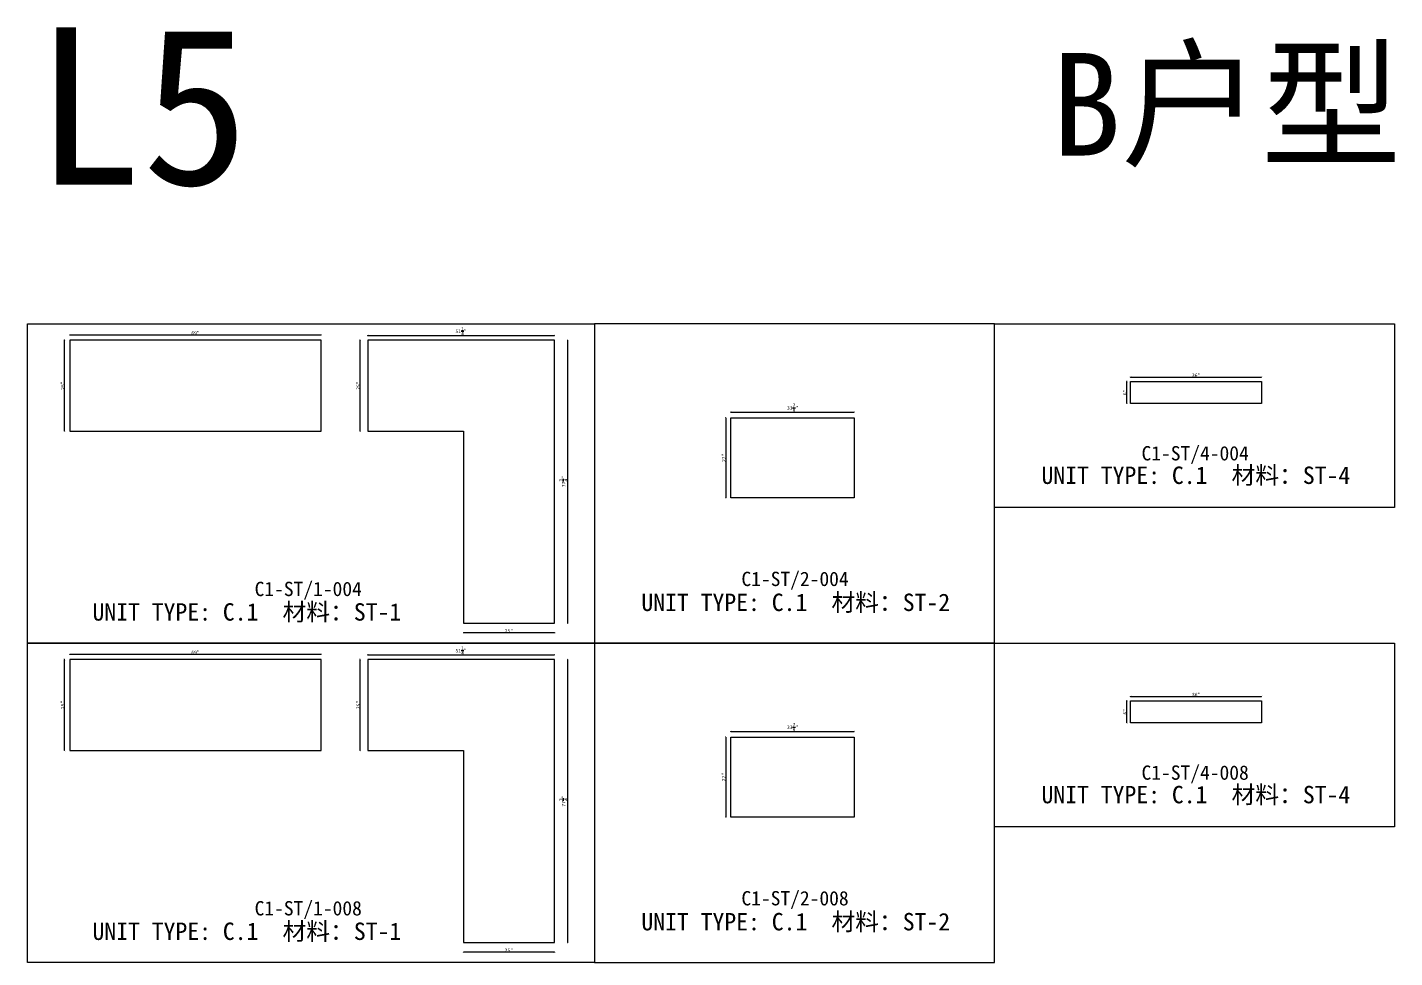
# Model space of a CAD drawing. Header units: millimetres. Extents: x -46966 to 138077, y -48408 to 2116.
# Drawn here: x 114459 to 124000, y -4379 to 2116 of the extents above; entities that cross this region are included whole.
import ezdxf
from ezdxf.enums import TextEntityAlignment as Align

# ---------------------------------------------------------------- set-up
doc = ezdxf.new("R2010")
doc.units = ezdxf.units.MM
doc.layers.add('PART_NUMBER', color=3, linetype='Continuous')
doc.styles.add('样式 1', font='')
doc.styles.get('样式 1').set_extended_font_data('NSimSun')
doc.dimstyles.new('副本 ISO-25', dxfattribs={"dimtxt": 25, "dimasz": 10, "dimexe": 1.5, "dimexo": 0.5, "dimtad": 1, "dimlfac": 0.03937, "dimlunit": 5, "dimtxsty": '样式 1', "dimblk": 'ARCHTICK', "dimcen": 2.5, "dimclrd": 256, "dimclrt": 1, "dimazin": 3, "dimtfac": 1, "dimtmove": 0, "dimatfit": 3, "dimfxlon": 1})

# ---------------------------------------------------------------- blocks, each defined once
blk = doc.blocks.new('_ArchTick')
at = {"color": 0, "linetype": 'ByBlock', "const_width": 0.15}
blk.add_lwpolyline([(-0.5, -0.5), (0.5, 0.5)], dxfattribs=at)
blk = doc.blocks.new('*D1805')
at = {"color": 0, "lineweight": -2, "transparency": 16777216}
for p, q in [((114719.8, -67.7), (114717.3, -67.7)), ((114719.8, -702.7), (114717.3, -702.7))]:
    blk.add_line(p, q, dxfattribs=at)
at = {"lineweight": -2, "transparency": 16777216}
blk.add_line((114718.8, -702.7), (114718.8, -67.7), dxfattribs=at)
at = {"layer": 'Defpoints', "color": 0, "transparency": 16777216}
for p in [(114718.8, -67.7), (114755.8, -67.7), (114755.8, -702.7)]:
    blk.add_point(p, dxfattribs=at)
at = {"lineweight": -2, "transparency": 16777216, "xscale": 10, "yscale": 10, "zscale": 10}
for p, rotation in [((114718.8, -67.7), 90), ((114718.8, -702.7), 270)]:
    blk.add_blockref('_ArchTick', p, dxfattribs=dict(at, rotation=rotation))
at = {"color": 1, "transparency": 16777216, "insert": (114705.7, -385.2), "char_height": 25, "attachment_point": 5, "rotation": 90, "style": '样式 1'}
blk.add_mtext('\\A1;25"', dxfattribs=at)
blk = doc.blocks.new('*D1806')
at = {"color": 0, "lineweight": -2, "transparency": 16777216}
for p, q in [((114755.8, -32.3), (114755.8, -29.8)), ((116508.4, -32.3), (116508.4, -29.8))]:
    blk.add_line(p, q, dxfattribs=at)
at = {"lineweight": -2, "transparency": 16777216}
blk.add_line((114755.8, -31.3), (116508.4, -31.3), dxfattribs=at)
at = {"layer": 'Defpoints', "color": 0, "transparency": 16777216}
for p in [(114755.8, -67.7), (116508.4, -31.3), (116508.4, -67.7)]:
    blk.add_point(p, dxfattribs=at)
at = {"lineweight": -2, "transparency": 16777216, "xscale": 10, "yscale": 10, "zscale": 10, "rotation": 180}
blk.add_blockref('_ArchTick', (114755.8, -31.3), dxfattribs=at)
at = {"lineweight": -2, "transparency": 16777216, "xscale": 10, "yscale": 10, "zscale": 10}
blk.add_blockref('_ArchTick', (116508.4, -31.3), dxfattribs=at)
at = {"color": 1, "transparency": 16777216, "insert": (115632.1, -18.2), "char_height": 25, "attachment_point": 5, "style": '样式 1'}
blk.add_mtext('\\A1;69"', dxfattribs=at)
blk = doc.blocks.new('*D1807')
at = {"color": 0, "lineweight": -2, "transparency": 16777216}
for p, q in [((116834.7, -35.5), (116834.7, -33)), ((118136.4, -35.5), (118136.4, -33))]:
    blk.add_line(p, q, dxfattribs=at)
at = {"lineweight": -2, "transparency": 16777216}
blk.add_line((116834.7, -34.5), (118136.4, -34.5), dxfattribs=at)
at = {"layer": 'Defpoints', "color": 0, "transparency": 16777216}
for p in [(116834.7, -67.7), (118136.4, -34.5), (118136.4, -67.7)]:
    blk.add_point(p, dxfattribs=at)
at = {"lineweight": -2, "transparency": 16777216, "xscale": 10, "yscale": 10, "zscale": 10, "rotation": 180}
blk.add_blockref('_ArchTick', (116834.7, -34.5), dxfattribs=at)
at = {"lineweight": -2, "transparency": 16777216, "xscale": 10, "yscale": 10, "zscale": 10}
blk.add_blockref('_ArchTick', (118136.4, -34.5), dxfattribs=at)
at = {"color": 1, "transparency": 16777216, "insert": (117485.5, -5.5), "char_height": 25, "attachment_point": 5, "style": '样式 1'}
blk.add_mtext('\\A1;51{\\H1x;\\S1/4;}"', dxfattribs=at)
blk = doc.blocks.new('*D1808')
at = {"color": 0, "lineweight": -2, "transparency": 16777216}
for p, q in [((116782.2, -67.7), (116779.7, -67.7)), ((116782.2, -702.7), (116779.7, -702.7))]:
    blk.add_line(p, q, dxfattribs=at)
at = {"lineweight": -2, "transparency": 16777216}
blk.add_line((116781.2, -702.7), (116781.2, -67.7), dxfattribs=at)
at = {"layer": 'Defpoints', "color": 0, "transparency": 16777216}
for p in [(116781.2, -67.7), (116834.7, -67.7), (116834.7, -702.7)]:
    blk.add_point(p, dxfattribs=at)
at = {"lineweight": -2, "transparency": 16777216, "xscale": 10, "yscale": 10, "zscale": 10}
for p, rotation in [((116781.2, -67.7), 90), ((116781.2, -702.7), 270)]:
    blk.add_blockref('_ArchTick', p, dxfattribs=dict(at, rotation=rotation))
at = {"color": 1, "transparency": 16777216, "insert": (116768.1, -385.2), "char_height": 25, "attachment_point": 5, "rotation": 90, "style": '样式 1'}
blk.add_mtext('\\A1;25"', dxfattribs=at)
blk = doc.blocks.new('*D1809')
at = {"color": 0, "lineweight": -2, "transparency": 16777216}
for p, q in [((117501.4, -2109.9), (117501.4, -2112.4)), ((118136.4, -2109.9), (118136.4, -2112.4))]:
    blk.add_line(p, q, dxfattribs=at)
at = {"lineweight": -2, "transparency": 16777216}
blk.add_line((118136.4, -2110.9), (117501.4, -2110.9), dxfattribs=at)
at = {"layer": 'Defpoints', "color": 0, "transparency": 16777216}
for p in [(117501.4, -2042.5), (118136.4, -2042.5), (117501.4, -2110.9)]:
    blk.add_point(p, dxfattribs=at)
at = {"lineweight": -2, "transparency": 16777216, "xscale": 10, "yscale": 10, "zscale": 10, "rotation": 180}
blk.add_blockref('_ArchTick', (117501.4, -2110.9), dxfattribs=at)
at = {"lineweight": -2, "transparency": 16777216, "xscale": 10, "yscale": 10, "zscale": 10}
blk.add_blockref('_ArchTick', (118136.4, -2110.9), dxfattribs=at)
at = {"color": 1, "transparency": 16777216, "insert": (117818.9, -2097.8), "char_height": 25, "attachment_point": 5, "style": '样式 1'}
blk.add_mtext('\\A1;25"', dxfattribs=at)
blk = doc.blocks.new('*D1810')
at = {"color": 0, "lineweight": -2, "transparency": 16777216}
for p, q in [((118228.6, -67.7), (118231.1, -67.7)), ((118228.6, -2042.5), (118231.1, -2042.5))]:
    blk.add_line(p, q, dxfattribs=at)
at = {"lineweight": -2, "transparency": 16777216}
blk.add_line((118229.6, -2042.5), (118229.6, -67.7), dxfattribs=at)
at = {"layer": 'Defpoints', "color": 0, "transparency": 16777216}
for p in [(118136.4, -67.7), (118229.6, -67.7), (118136.4, -2042.5)]:
    blk.add_point(p, dxfattribs=at)
at = {"lineweight": -2, "transparency": 16777216, "xscale": 10, "yscale": 10, "zscale": 10}
for p, rotation in [((118229.6, -67.7), 90), ((118229.6, -2042.5), 270)]:
    blk.add_blockref('_ArchTick', p, dxfattribs=dict(at, rotation=rotation))
at = {"color": 1, "transparency": 16777216, "insert": (118200.5, -1055.1), "char_height": 25, "attachment_point": 5, "rotation": 90, "style": '样式 1'}
blk.add_mtext('\\A1;77{\\H1x;\\S3/4;}"', dxfattribs=at)
blk = doc.blocks.new('*D1811')
at = {"color": 0, "lineweight": -2, "transparency": 16777216}
for p, q in [((119368.3, -570.8), (119368.3, -568.3)), ((120228.7, -570.8), (120228.7, -568.3))]:
    blk.add_line(p, q, dxfattribs=at)
at = {"lineweight": -2, "transparency": 16777216}
blk.add_line((119368.3, -569.8), (120228.7, -569.8), dxfattribs=at)
at = {"layer": 'Defpoints', "color": 0, "transparency": 16777216}
for p in [(120228.7, -569.8), (119368.3, -609.2), (120228.7, -609.2)]:
    blk.add_point(p, dxfattribs=at)
at = {"lineweight": -2, "transparency": 16777216, "xscale": 10, "yscale": 10, "zscale": 10, "rotation": 180}
blk.add_blockref('_ArchTick', (119368.3, -569.8), dxfattribs=at)
at = {"lineweight": -2, "transparency": 16777216, "xscale": 10, "yscale": 10, "zscale": 10}
blk.add_blockref('_ArchTick', (120228.7, -569.8), dxfattribs=at)
at = {"color": 1, "transparency": 16777216, "insert": (119798.5, -540.7), "char_height": 25, "attachment_point": 5, "style": '样式 1'}
blk.add_mtext('\\A1;33{\\H1x;\\S7/8;}"', dxfattribs=at)
blk = doc.blocks.new('*D1812')
at = {"color": 0, "lineweight": -2, "transparency": 16777216}
for p, q in [((119332.7, -609.2), (119330.2, -609.2)), ((119332.7, -1168), (119330.2, -1168))]:
    blk.add_line(p, q, dxfattribs=at)
at = {"lineweight": -2, "transparency": 16777216}
blk.add_line((119331.7, -609.2), (119331.7, -1168), dxfattribs=at)
at = {"layer": 'Defpoints', "color": 0, "transparency": 16777216}
for p in [(119368.3, -609.2), (119331.7, -1168), (119368.3, -1168)]:
    blk.add_point(p, dxfattribs=at)
at = {"lineweight": -2, "transparency": 16777216, "xscale": 10, "yscale": 10, "zscale": 10}
for p, rotation in [((119331.7, -609.2), 90), ((119331.7, -1168), 270)]:
    blk.add_blockref('_ArchTick', p, dxfattribs=dict(at, rotation=rotation))
at = {"color": 1, "transparency": 16777216, "insert": (119318.5, -888.6), "char_height": 25, "attachment_point": 5, "rotation": 90, "style": '样式 1'}
blk.add_mtext('\\A1;22"', dxfattribs=at)
blk = doc.blocks.new('*D1813')
at = {"color": 0, "lineweight": -2, "transparency": 16777216}
for p, q in [((122157.1, -326.6), (122157.1, -324.1)), ((123071.5, -326.6), (123071.5, -324.1))]:
    blk.add_line(p, q, dxfattribs=at)
at = {"lineweight": -2, "transparency": 16777216}
blk.add_line((122157.1, -325.6), (123071.5, -325.6), dxfattribs=at)
at = {"layer": 'Defpoints', "color": 0, "transparency": 16777216}
for p in [(122157.1, -356.5), (123071.5, -325.6), (123071.5, -356.5)]:
    blk.add_point(p, dxfattribs=at)
at = {"lineweight": -2, "transparency": 16777216, "xscale": 10, "yscale": 10, "zscale": 10, "rotation": 180}
blk.add_blockref('_ArchTick', (122157.1, -325.6), dxfattribs=at)
at = {"lineweight": -2, "transparency": 16777216, "xscale": 10, "yscale": 10, "zscale": 10}
blk.add_blockref('_ArchTick', (123071.5, -325.6), dxfattribs=at)
at = {"color": 1, "transparency": 16777216, "insert": (122614.3, -312.5), "char_height": 25, "attachment_point": 5, "style": '样式 1'}
blk.add_mtext('\\A1;36"', dxfattribs=at)
blk = doc.blocks.new('*D1814')
at = {"color": 0, "lineweight": -2, "transparency": 16777216}
for p, q in [((122132.3, -356.5), (122129.8, -356.5)), ((122132.3, -508.9), (122129.8, -508.9))]:
    blk.add_line(p, q, dxfattribs=at)
at = {"lineweight": -2, "transparency": 16777216}
blk.add_line((122131.3, -508.9), (122131.3, -356.5), dxfattribs=at)
at = {"layer": 'Defpoints', "color": 0, "transparency": 16777216}
for p in [(122131.3, -356.5), (122157.1, -356.5), (122157.1, -508.9)]:
    blk.add_point(p, dxfattribs=at)
at = {"lineweight": -2, "transparency": 16777216, "xscale": 10, "yscale": 10, "zscale": 10}
for p, rotation in [((122131.3, -356.5), 90), ((122131.3, -508.9), 270)]:
    blk.add_blockref('_ArchTick', p, dxfattribs=dict(at, rotation=rotation))
at = {"color": 1, "transparency": 16777216, "insert": (122118.1, -432.7), "char_height": 25, "attachment_point": 5, "rotation": 90, "style": '样式 1'}
blk.add_mtext('\\A1;6"', dxfattribs=at)
blk = doc.blocks.new('*D1929')
at = {"color": 0, "lineweight": -2, "transparency": 16777216}
for p, q in [((114719.8, -2297.2), (114717.3, -2297.2)), ((114719.8, -2932.2), (114717.3, -2932.2))]:
    blk.add_line(p, q, dxfattribs=at)
at = {"lineweight": -2, "transparency": 16777216}
blk.add_line((114718.8, -2932.2), (114718.8, -2297.2), dxfattribs=at)
at = {"layer": 'Defpoints', "color": 0, "transparency": 16777216}
for p in [(114718.8, -2297.2), (114755.8, -2297.2), (114755.8, -2932.2)]:
    blk.add_point(p, dxfattribs=at)
at = {"lineweight": -2, "transparency": 16777216, "xscale": 10, "yscale": 10, "zscale": 10}
for p, rotation in [((114718.8, -2297.2), 90), ((114718.8, -2932.2), 270)]:
    blk.add_blockref('_ArchTick', p, dxfattribs=dict(at, rotation=rotation))
at = {"color": 1, "transparency": 16777216, "insert": (114705.7, -2614.7), "char_height": 25, "attachment_point": 5, "rotation": 90, "style": '样式 1'}
blk.add_mtext('\\A1;25"', dxfattribs=at)
blk = doc.blocks.new('*D1930')
at = {"color": 0, "lineweight": -2, "transparency": 16777216}
for p, q in [((114755.8, -2261.9), (114755.8, -2259.4)), ((116508.4, -2261.9), (116508.4, -2259.4))]:
    blk.add_line(p, q, dxfattribs=at)
at = {"lineweight": -2, "transparency": 16777216}
blk.add_line((114755.8, -2260.9), (116508.4, -2260.9), dxfattribs=at)
at = {"layer": 'Defpoints', "color": 0, "transparency": 16777216}
for p in [(116508.4, -2260.9), (114755.8, -2297.2), (116508.4, -2297.2)]:
    blk.add_point(p, dxfattribs=at)
at = {"lineweight": -2, "transparency": 16777216, "xscale": 10, "yscale": 10, "zscale": 10, "rotation": 180}
blk.add_blockref('_ArchTick', (114755.8, -2260.9), dxfattribs=at)
at = {"lineweight": -2, "transparency": 16777216, "xscale": 10, "yscale": 10, "zscale": 10}
blk.add_blockref('_ArchTick', (116508.4, -2260.9), dxfattribs=at)
at = {"color": 1, "transparency": 16777216, "insert": (115632.1, -2247.8), "char_height": 25, "attachment_point": 5, "style": '样式 1'}
blk.add_mtext('\\A1;69"', dxfattribs=at)
blk = doc.blocks.new('*D1931')
at = {"color": 0, "lineweight": -2, "transparency": 16777216}
for p, q in [((116834.7, -2265.1), (116834.7, -2262.6)), ((118136.4, -2265.1), (118136.4, -2262.6))]:
    blk.add_line(p, q, dxfattribs=at)
at = {"lineweight": -2, "transparency": 16777216}
blk.add_line((116834.7, -2264.1), (118136.4, -2264.1), dxfattribs=at)
at = {"layer": 'Defpoints', "color": 0, "transparency": 16777216}
for p in [(118136.4, -2264.1), (116834.7, -2297.2), (118136.4, -2297.2)]:
    blk.add_point(p, dxfattribs=at)
at = {"lineweight": -2, "transparency": 16777216, "xscale": 10, "yscale": 10, "zscale": 10, "rotation": 180}
blk.add_blockref('_ArchTick', (116834.7, -2264.1), dxfattribs=at)
at = {"lineweight": -2, "transparency": 16777216, "xscale": 10, "yscale": 10, "zscale": 10}
blk.add_blockref('_ArchTick', (118136.4, -2264.1), dxfattribs=at)
at = {"color": 1, "transparency": 16777216, "insert": (117485.5, -2235.1), "char_height": 25, "attachment_point": 5, "style": '样式 1'}
blk.add_mtext('\\A1;51{\\H1x;\\S1/4;}"', dxfattribs=at)
blk = doc.blocks.new('*D1932')
at = {"color": 0, "lineweight": -2, "transparency": 16777216}
for p, q in [((116782.2, -2297.2), (116779.7, -2297.2)), ((116782.2, -2932.2), (116779.7, -2932.2))]:
    blk.add_line(p, q, dxfattribs=at)
at = {"lineweight": -2, "transparency": 16777216}
blk.add_line((116781.2, -2932.2), (116781.2, -2297.2), dxfattribs=at)
at = {"layer": 'Defpoints', "color": 0, "transparency": 16777216}
for p in [(116781.2, -2297.2), (116834.7, -2297.2), (116834.7, -2932.2)]:
    blk.add_point(p, dxfattribs=at)
at = {"lineweight": -2, "transparency": 16777216, "xscale": 10, "yscale": 10, "zscale": 10}
for p, rotation in [((116781.2, -2297.2), 90), ((116781.2, -2932.2), 270)]:
    blk.add_blockref('_ArchTick', p, dxfattribs=dict(at, rotation=rotation))
at = {"color": 1, "transparency": 16777216, "insert": (116768.1, -2614.7), "char_height": 25, "attachment_point": 5, "rotation": 90, "style": '样式 1'}
blk.add_mtext('\\A1;25"', dxfattribs=at)
blk = doc.blocks.new('*D1933')
at = {"color": 0, "lineweight": -2, "transparency": 16777216}
for p, q in [((117501.4, -4339.5), (117501.4, -4342)), ((118136.4, -4339.5), (118136.4, -4342))]:
    blk.add_line(p, q, dxfattribs=at)
at = {"lineweight": -2, "transparency": 16777216}
blk.add_line((118136.4, -4340.5), (117501.4, -4340.5), dxfattribs=at)
at = {"layer": 'Defpoints', "color": 0, "transparency": 16777216}
for p in [(117501.4, -4272.1), (118136.4, -4272.1), (117501.4, -4340.5)]:
    blk.add_point(p, dxfattribs=at)
at = {"lineweight": -2, "transparency": 16777216, "xscale": 10, "yscale": 10, "zscale": 10, "rotation": 180}
blk.add_blockref('_ArchTick', (117501.4, -4340.5), dxfattribs=at)
at = {"lineweight": -2, "transparency": 16777216, "xscale": 10, "yscale": 10, "zscale": 10}
blk.add_blockref('_ArchTick', (118136.4, -4340.5), dxfattribs=at)
at = {"color": 1, "transparency": 16777216, "insert": (117818.9, -4327.4), "char_height": 25, "attachment_point": 5, "style": '样式 1'}
blk.add_mtext('\\A1;25"', dxfattribs=at)
blk = doc.blocks.new('*D1934')
at = {"color": 0, "lineweight": -2, "transparency": 16777216}
for p, q in [((118228.6, -2297.2), (118231.1, -2297.2)), ((118228.6, -4272.1), (118231.1, -4272.1))]:
    blk.add_line(p, q, dxfattribs=at)
at = {"lineweight": -2, "transparency": 16777216}
blk.add_line((118229.6, -4272.1), (118229.6, -2297.2), dxfattribs=at)
at = {"layer": 'Defpoints', "color": 0, "transparency": 16777216}
for p in [(118136.4, -2297.2), (118229.6, -2297.2), (118136.4, -4272.1)]:
    blk.add_point(p, dxfattribs=at)
at = {"lineweight": -2, "transparency": 16777216, "xscale": 10, "yscale": 10, "zscale": 10}
for p, rotation in [((118229.6, -2297.2), 90), ((118229.6, -4272.1), 270)]:
    blk.add_blockref('_ArchTick', p, dxfattribs=dict(at, rotation=rotation))
at = {"color": 1, "transparency": 16777216, "insert": (118200.5, -3284.7), "char_height": 25, "attachment_point": 5, "rotation": 90, "style": '样式 1'}
blk.add_mtext('\\A1;77{\\H1x;\\S3/4;}"', dxfattribs=at)
blk = doc.blocks.new('*D1935')
at = {"color": 0, "lineweight": -2, "transparency": 16777216}
for p, q in [((119368.3, -2800.4), (119368.3, -2797.9)), ((120228.7, -2800.4), (120228.7, -2797.9))]:
    blk.add_line(p, q, dxfattribs=at)
at = {"lineweight": -2, "transparency": 16777216}
blk.add_line((119368.3, -2799.4), (120228.7, -2799.4), dxfattribs=at)
at = {"layer": 'Defpoints', "color": 0, "transparency": 16777216}
for p in [(119368.3, -2838.8), (120228.7, -2799.4), (120228.7, -2838.8)]:
    blk.add_point(p, dxfattribs=at)
at = {"lineweight": -2, "transparency": 16777216, "xscale": 10, "yscale": 10, "zscale": 10, "rotation": 180}
blk.add_blockref('_ArchTick', (119368.3, -2799.4), dxfattribs=at)
at = {"lineweight": -2, "transparency": 16777216, "xscale": 10, "yscale": 10, "zscale": 10}
blk.add_blockref('_ArchTick', (120228.7, -2799.4), dxfattribs=at)
at = {"color": 1, "transparency": 16777216, "insert": (119798.5, -2770.3), "char_height": 25, "attachment_point": 5, "style": '样式 1'}
blk.add_mtext('\\A1;33{\\H1x;\\S7/8;}"', dxfattribs=at)
blk = doc.blocks.new('*D1936')
at = {"color": 0, "lineweight": -2, "transparency": 16777216}
for p, q in [((119332.7, -2838.8), (119330.2, -2838.8)), ((119332.7, -3397.6), (119330.2, -3397.6))]:
    blk.add_line(p, q, dxfattribs=at)
at = {"lineweight": -2, "transparency": 16777216}
blk.add_line((119331.7, -2838.8), (119331.7, -3397.6), dxfattribs=at)
at = {"layer": 'Defpoints', "color": 0, "transparency": 16777216}
for p in [(119368.3, -2838.8), (119331.7, -3397.6), (119368.3, -3397.6)]:
    blk.add_point(p, dxfattribs=at)
at = {"lineweight": -2, "transparency": 16777216, "xscale": 10, "yscale": 10, "zscale": 10}
for p, rotation in [((119331.7, -2838.8), 90), ((119331.7, -3397.6), 270)]:
    blk.add_blockref('_ArchTick', p, dxfattribs=dict(at, rotation=rotation))
at = {"color": 1, "transparency": 16777216, "insert": (119318.5, -3118.2), "char_height": 25, "attachment_point": 5, "rotation": 90, "style": '样式 1'}
blk.add_mtext('\\A1;22"', dxfattribs=at)
blk = doc.blocks.new('*D1937')
at = {"color": 0, "lineweight": -2, "transparency": 16777216}
for p, q in [((122157.1, -2556.2), (122157.1, -2553.7)), ((123071.5, -2556.2), (123071.5, -2553.7))]:
    blk.add_line(p, q, dxfattribs=at)
at = {"lineweight": -2, "transparency": 16777216}
blk.add_line((122157.1, -2555.2), (123071.5, -2555.2), dxfattribs=at)
at = {"layer": 'Defpoints', "color": 0, "transparency": 16777216}
for p in [(123071.5, -2555.2), (122157.1, -2586), (123071.5, -2586)]:
    blk.add_point(p, dxfattribs=at)
at = {"lineweight": -2, "transparency": 16777216, "xscale": 10, "yscale": 10, "zscale": 10, "rotation": 180}
blk.add_blockref('_ArchTick', (122157.1, -2555.2), dxfattribs=at)
at = {"lineweight": -2, "transparency": 16777216, "xscale": 10, "yscale": 10, "zscale": 10}
blk.add_blockref('_ArchTick', (123071.5, -2555.2), dxfattribs=at)
at = {"color": 1, "transparency": 16777216, "insert": (122614.3, -2542.1), "char_height": 25, "attachment_point": 5, "style": '样式 1'}
blk.add_mtext('\\A1;36"', dxfattribs=at)
blk = doc.blocks.new('*D1938')
at = {"color": 0, "lineweight": -2, "transparency": 16777216}
for p, q in [((122132.3, -2586), (122129.8, -2586)), ((122132.3, -2738.4), (122129.8, -2738.4))]:
    blk.add_line(p, q, dxfattribs=at)
at = {"lineweight": -2, "transparency": 16777216}
blk.add_line((122131.3, -2738.4), (122131.3, -2586), dxfattribs=at)
at = {"layer": 'Defpoints', "color": 0, "transparency": 16777216}
for p in [(122131.3, -2586), (122157.1, -2586), (122157.1, -2738.4)]:
    blk.add_point(p, dxfattribs=at)
at = {"lineweight": -2, "transparency": 16777216, "xscale": 10, "yscale": 10, "zscale": 10}
for p, rotation in [((122131.3, -2586), 90), ((122131.3, -2738.4), 270)]:
    blk.add_blockref('_ArchTick', p, dxfattribs=dict(at, rotation=rotation))
at = {"color": 1, "transparency": 16777216, "insert": (122118.1, -2662.2), "char_height": 25, "attachment_point": 5, "rotation": 90, "style": '样式 1'}
blk.add_mtext('\\A1;6"', dxfattribs=at)

msp = doc.modelspace()

# ---------------------------------------------------------------- linework, layer by layer
at = {"color": 1}
for points in [[(114459.02, 47.257), (118415.901, 47.257), (118415.901, -2182.31), (114459.02, -2182.31)], [(118415.901, -2182.31), (121207.776, -2182.31), (121207.776, 47.257), (118415.901, 47.257)], [(121207.776, 47.257), (123999.65, 47.257), (123999.65, -1235.14), (121207.776, -1235.14)], [(114459.02, -2182.31), (118415.901, -2182.31), (118415.901, -4411.877), (114459.02, -4411.877)], [(118415.901, -4411.877), (121207.776, -4411.877), (121207.776, -2182.31), (118415.901, -2182.31)], [(121207.776, -2182.31), (123999.65, -2182.31), (123999.65, -3464.708), (121207.776, -3464.708)]]:
    msp.add_lwpolyline(points, close=True, dxfattribs=at)
for points in [[(114755.771, -702.669), (116508.371, -702.669), (116508.371, -67.669), (114755.771, -67.669)], [(118136.416, -67.669), (116834.666, -67.669), (116834.666, -702.669), (117501.416, -702.669), (117501.416, -2042.519), (118136.416, -2042.519)], [(122157.095, -356.479), (123071.495, -356.479), (123071.495, -508.879), (122157.095, -508.879)], [(119368.3, -609.211), (120228.725, -609.211), (120228.725, -1168.011), (119368.3, -1168.011)], [(114755.771, -2932.236), (116508.371, -2932.236), (116508.371, -2297.236), (114755.771, -2297.236)], [(118136.416, -2297.236), (116834.666, -2297.236), (116834.666, -2932.236), (117501.416, -2932.236), (117501.416, -4272.086), (118136.416, -4272.086)], [(122157.095, -2586.046), (123071.495, -2586.046), (123071.495, -2738.446), (122157.095, -2738.446)], [(119368.3, -2838.778), (120228.725, -2838.778), (120228.725, -3397.578), (119368.3, -3397.578)]]:
    msp.add_lwpolyline(points, close=True)

# ---------------------------------------------------------------- texts
at = {"style": '样式 1'}
for s, height, p in [('L5', 1098.6712, (114512.512, 1017.654)), ('B户型', 716.2262, (121604.538, 1221.173)), ('UNIT TYPE: C.1', 121.5865, (121535.404, -1071.636)), ('材料：ST-4', 121.5865, (122861.685, -1071.636)), ('UNIT TYPE: C.1', 121.5865, (114913.443, -2025.768)), ('材料：ST-1', 121.5865, (116239.724, -2025.768)), ('UNIT TYPE: C.1', 121.5865, (118743.529, -1958.815)), ('材料：ST-2', 121.5865, (120069.81, -1958.815)), ('UNIT TYPE: C.1', 121.5865, (121535.404, -3301.203)), ('材料：ST-4', 121.5865, (122861.685, -3301.203)), ('UNIT TYPE: C.1', 121.5865, (118743.529, -4188.382)), ('材料：ST-2', 121.5865, (120069.81, -4188.382)), ('UNIT TYPE: C.1', 121.5865, (114913.443, -4255.335)), ('材料：ST-1', 121.5865, (116239.724, -4255.335))]:
    msp.add_text(s, height=height, dxfattribs=at).set_placement(p)
at = {"layer": 'PART_NUMBER', "color": 3, "style": '样式 1'}
for s, p in [('C1-ST/4-004', (122607.639, -857.31)), ('C1-ST/2-004', (119815.765, -1734.479)), ('C1-ST/1-004', (116418.883, -1804.479)), ('C1-ST/4-008', (122607.639, -3086.877)), ('C1-ST/2-008', (119815.765, -3964.046)), ('C1-ST/1-008', (116418.883, -4034.046))]:
    msp.add_text(s, height=100, dxfattribs=at).set_placement(p, align=Align.MIDDLE_CENTER)

# ---------------------------------------------------------------- dimensions: what is measured, and where the dimension line sits
for base, p1, p2, picture, middle in [((118136.416, -34.536), (116834.666, -67.669), (118136.416, -67.669), '*D1807', (117485.541, -5.513)), ((116508.371, -31.339), (114755.771, -67.669), (116508.371, -67.669), '*D1806', (115632.071, -18.214)), ((123071.495, -325.643), (122157.095, -356.479), (123071.495, -356.479), '*D1813', (122614.295, -312.518)), ((120228.725, -569.784), (119368.3, -609.211), (120228.725, -609.211), '*D1811', (119798.513, -540.691)), ((117501.416, -2110.935), (118136.416, -2042.519), (117501.416, -2042.519), '*D1809', (117818.916, -2097.81)), ((116508.371, -2260.906), (114755.771, -2297.236), (116508.371, -2297.236), '*D1930', (115632.071, -2247.781)), ((118136.416, -2264.104), (116834.666, -2297.236), (118136.416, -2297.236), '*D1931', (117485.541, -2235.08)), ((123071.495, -2555.211), (122157.095, -2586.046), (123071.495, -2586.046), '*D1937', (122614.295, -2542.086)), ((120228.725, -2799.351), (119368.3, -2838.778), (120228.725, -2838.778), '*D1935', (119798.513, -2770.258)), ((117501.416, -4340.502), (118136.416, -4272.086), (117501.416, -4272.086), '*D1933', (117818.916, -4327.377))]:
    dim = msp.add_linear_dim(base=base, p1=p1, p2=p2, dimstyle='副本 ISO-25')
    dim.commit()
    dim.dimension.update_dxf_attribs({"geometry": picture, "text_midpoint": middle})
for base, p1, p2, picture, middle in [((114718.832, -67.669), (114755.771, -702.669), (114755.771, -67.669), '*D1805', (114705.707, -385.169)), ((116781.221, -67.669), (116834.666, -702.669), (116834.666, -67.669), '*D1808', (116768.096, -385.169)), ((118229.639, -67.669), (118136.416, -2042.519), (118136.416, -67.669), '*D1810', (118200.545, -1055.094)), ((122131.26, -356.479), (122157.095, -508.879), (122157.095, -356.479), '*D1814', (122118.135, -432.679)), ((119331.654, -1168.011), (119368.3, -609.211), (119368.3, -1168.011), '*D1812', (119318.529, -888.611)), ((114718.832, -2297.236), (114755.771, -2932.236), (114755.771, -2297.236), '*D1929', (114705.707, -2614.736)), ((116781.221, -2297.236), (116834.666, -2932.236), (116834.666, -2297.236), '*D1932', (116768.096, -2614.736)), ((118229.639, -2297.236), (118136.416, -4272.086), (118136.416, -2297.236), '*D1934', (118200.545, -3284.661)), ((122131.26, -2586.046), (122157.095, -2738.446), (122157.095, -2586.046), '*D1938', (122118.135, -2662.246)), ((119331.654, -3397.578), (119368.3, -2838.778), (119368.3, -3397.578), '*D1936', (119318.529, -3118.178))]:
    dim = msp.add_linear_dim(base=base, p1=p1, p2=p2, angle=90, dimstyle='副本 ISO-25')
    dim.commit()
    dim.dimension.update_dxf_attribs({"geometry": picture, "text_midpoint": middle})

doc.saveas('drawing.dxf')
